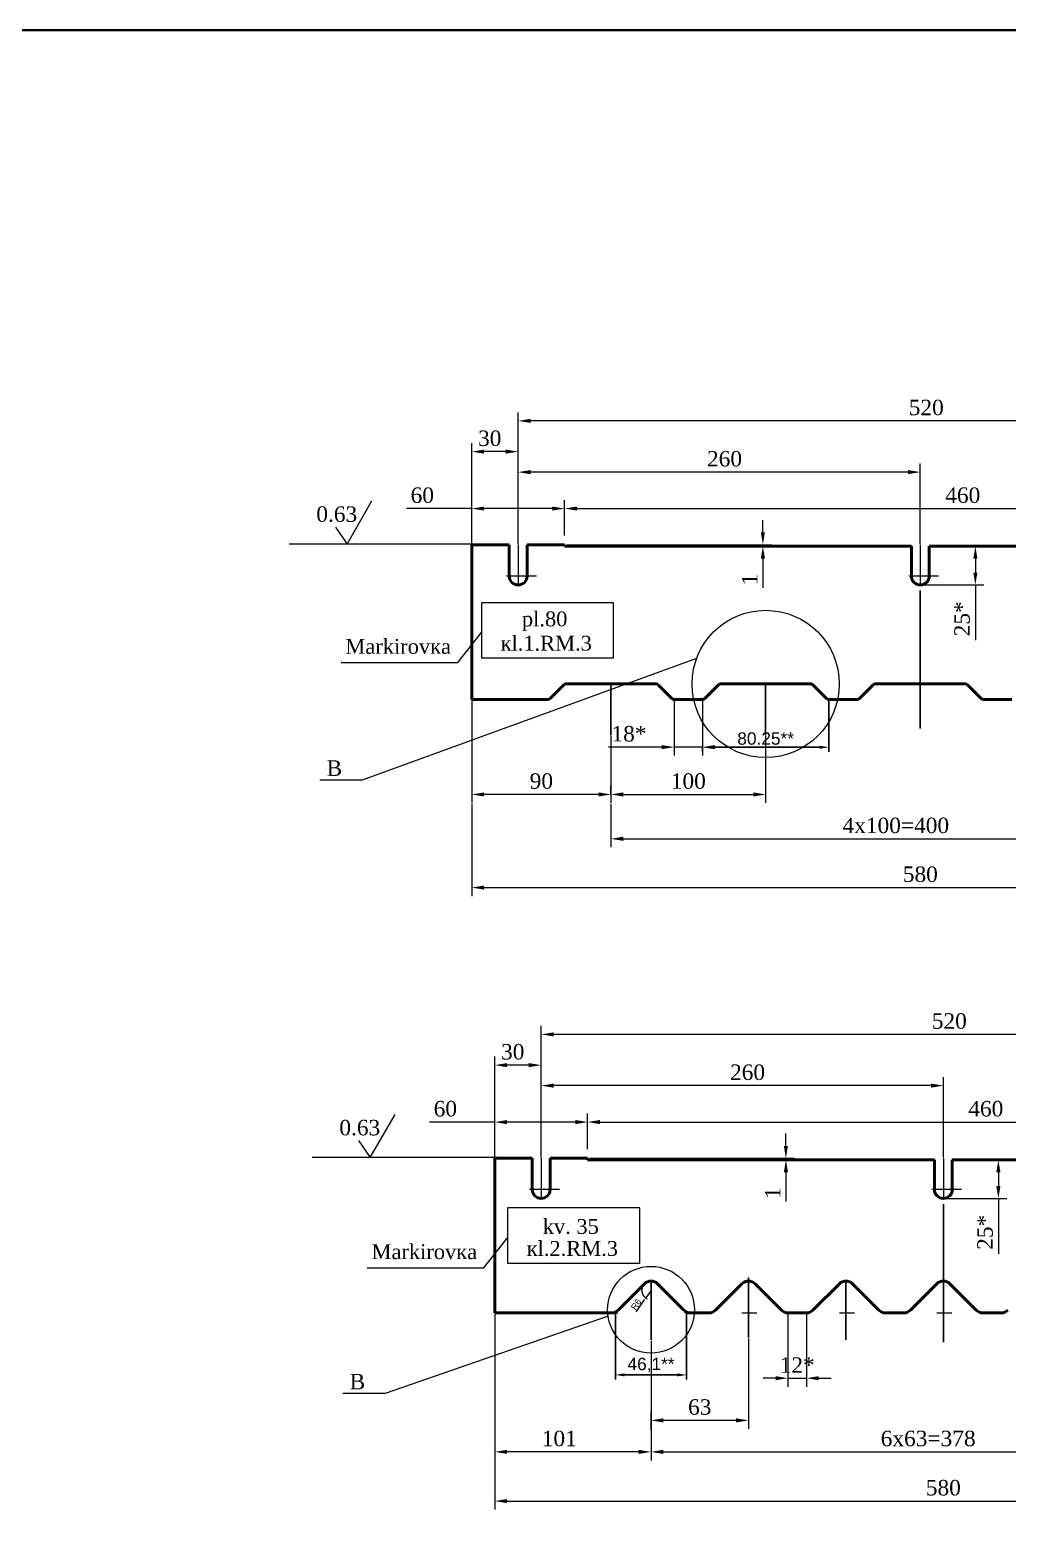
# Model space of a CAD drawing. Header units: millimetres. Extents: x 1526 to 31626, y -4643 to 9189.
# Drawn here: x 6226 to 6858, y 7322 to 8297 of the extents above; entities that cross this region are included whole.
import ezdxf

# ---------------------------------------------------------------- set-up
doc = ezdxf.new("R2010")
doc.units = ezdxf.units.MM
for name, color, linetype, lineweight in [('Quota', 3, 'Continuous', 40), ('контурная', 7, 'Continuous', 50), ('тонкая', 7, 'Continuous', 20)]:
    doc.layers.add(name, color=color, linetype=linetype, lineweight=lineweight)
doc.layers.add('осевая', color=4, linetype='Continuous')
doc.styles.add('s2.5v4', font='times.ttf', dxfattribs={"height": 10})
doc.styles.get("Standard").update_dxf_attribs({"font": 'arial.ttf'})
doc.dimstyles.new('s1v4', dxfattribs={"dimtxt": 4, "dimasz": 1.5, "dimexe": 1, "dimexo": 0, "dimgap": 0.7, "dimtad": 1, "dimtxsty": 'Standard', "dimcen": 1, "dimadec": 0, "dimazin": 0, "dimtfac": 1, "dimtix": 1, "dimtmove": 0, "dimatfit": 3, "dimfxl": 1, "dimlwd": -1, "dimlwe": 20, "dimarcsym": 0})
doc.dimstyles.new('s2.5v4', dxfattribs={"dimtxt": 10, "dimasz": 8, "dimexe": 5.5, "dimexo": 0.5, "dimgap": 3.5, "dimtad": 1, "dimdec": 0, "dimtxsty": 's2.5v4', "dimcen": 2.5, "dimclrd": 256, "dimclre": 1, "dimclrt": 256, "dimadec": 0, "dimazin": 0, "dimtfac": 1, "dimtdec": 0, "dimtmove": 0, "dimatfit": 3, "dimfxl": 1, "dimlwd": -1, "dimlwe": -1, "dimarcsym": 0})
doc.dimstyles.new('s2v4', dxfattribs={"dimtxt": 8, "dimasz": 6, "dimexe": 3, "dimexo": 0, "dimgap": 1.5, "dimtad": 1, "dimtxsty": 'Standard', "dimcen": 2.5, "dimadec": 0, "dimazin": 0, "dimtfac": 1, "dimtmove": 0, "dimatfit": 3, "dimfxl": 1, "dimarcsym": 0})

# ---------------------------------------------------------------- blocks, each defined once
blk = doc.blocks.new('*D346')
at = {"layer": 'Defpoints', "color": 0, "transparency": 16777216}
for p in [(6541.84, 8043.95), (6541.84, 7963.82), (7061.84, 7963.82)]:
    blk.add_point(p, dxfattribs=at)
at = {"layer": 'тонкая', "color": 1, "transparency": 16777216}
for p, q in [((6541.84, 7964.32), (6541.84, 8049.45)), ((7061.84, 7964.32), (7061.84, 8049.45))]:
    blk.add_line(p, q, dxfattribs=at)
at = {"layer": 'тонкая', "transparency": 16777216}
blk.add_line((7053.84, 8043.95), (6549.84, 8043.95), dxfattribs=at)
for points in [[(6549.84, 8045.28), (6549.84, 8042.62), (6541.84, 8043.95)], [(7053.84, 8045.28), (7053.84, 8042.62), (7061.84, 8043.95)]]:
    blk.add_solid(points, dxfattribs=at)
at = {"layer": 'тонкая', "transparency": 16777216, "insert": (6805.68, 8052.54), "char_height": 10, "attachment_point": 5, "style": 's2.5v4'}
blk.add_mtext('520', dxfattribs=at)
blk = doc.blocks.new('*D347')
at = {"layer": 'Defpoints', "color": 0, "transparency": 16777216}
for p in [(6823.45, 7962.82), (6837.42, 7962.82), (6801.84, 7937.82)]:
    blk.add_point(p, dxfattribs=at)
at = {"layer": 'тонкая', "color": 1, "transparency": 16777216}
for p, q in [((6823.95, 7962.82), (6842.92, 7962.82)), ((6802.34, 7937.82), (6842.92, 7937.82))]:
    blk.add_line(p, q, dxfattribs=at)
at = {"layer": 'тонкая', "transparency": 16777216}
for p, q in [((6837.42, 7954.82), (6837.42, 7945.82)), ((6837.42, 7937.82), (6837.42, 7902.03))]:
    blk.add_line(p, q, dxfattribs=at)
for points in [[(6836.09, 7954.82), (6838.75, 7954.82), (6837.42, 7962.82)], [(6836.09, 7945.82), (6838.75, 7945.82), (6837.42, 7937.82)]]:
    blk.add_solid(points, dxfattribs=at)
at = {"layer": 'тонкая', "transparency": 16777216, "insert": (6828.83, 7915.93), "char_height": 10, "attachment_point": 5, "rotation": 90, "style": 's2.5v4'}
blk.add_mtext('25*', dxfattribs=at)
blk = doc.blocks.new('*D348')
at = {"layer": 'Defpoints', "color": 0, "transparency": 16777216}
for p in [(6572.75, 7963.82), (6652.81, 7962.82), (6700.05, 7962.82)]:
    blk.add_point(p, dxfattribs=at)
at = {"layer": 'тонкая', "transparency": 16777216}
for p, q in [((6700.05, 7971.82), (6700.05, 7979.82)), ((6700.05, 7963.82), (6700.05, 7962.82)), ((6700.05, 7954.82), (6700.05, 7935.97))]:
    blk.add_line(p, q, dxfattribs=at)
at = {"layer": 'тонкая', "color": 1, "transparency": 16777216}
for p, q in [((6573.25, 7963.82), (6705.55, 7963.82)), ((6653.31, 7962.82), (6705.55, 7962.82))]:
    blk.add_line(p, q, dxfattribs=at)
at = {"layer": 'тонкая', "transparency": 16777216}
for points in [[(6698.72, 7971.82), (6701.38, 7971.82), (6700.05, 7963.82)], [(6698.72, 7954.82), (6701.38, 7954.82), (6700.05, 7962.82)]]:
    blk.add_solid(points, dxfattribs=at)
at = {"layer": 'тонкая', "transparency": 16777216, "insert": (6691.55, 7941.4), "char_height": 10, "attachment_point": 5, "rotation": 90, "style": 's2.5v4'}
blk.add_mtext('1', dxfattribs=at)
blk = doc.blocks.new('*D349')
at = {"layer": 'Defpoints', "color": 0, "transparency": 16777216}
for p in [(6541.84, 8010.81), (6541.84, 7984.21), (6801.84, 7963.82)]:
    blk.add_point(p, dxfattribs=at)
at = {"layer": 'тонкая', "color": 1, "transparency": 16777216}
for p, q in [((6541.84, 7984.71), (6541.84, 8016.31)), ((6801.84, 7964.32), (6801.84, 8016.31))]:
    blk.add_line(p, q, dxfattribs=at)
at = {"layer": 'тонкая', "transparency": 16777216}
blk.add_line((6793.84, 8010.81), (6549.84, 8010.81), dxfattribs=at)
for points in [[(6549.84, 8012.14), (6549.84, 8009.48), (6541.84, 8010.81)], [(6793.84, 8012.14), (6793.84, 8009.48), (6801.84, 8010.81)]]:
    blk.add_solid(points, dxfattribs=at)
at = {"layer": 'тонкая', "transparency": 16777216, "insert": (6675.25, 8019.4), "char_height": 10, "attachment_point": 5, "style": 's2.5v4'}
blk.add_mtext('260', dxfattribs=at)
blk = doc.blocks.new('*D350')
at = {"layer": 'Defpoints', "color": 0, "transparency": 16777216}
for p in [(6511.84, 8024.07), (6511.84, 7963.82), (6541.84, 7964.32)]:
    blk.add_point(p, dxfattribs=at)
at = {"layer": 'тонкая', "color": 1, "transparency": 16777216}
for p, q in [((6511.84, 7964.32), (6511.84, 8029.57)), ((6541.84, 7964.82), (6541.84, 8029.57))]:
    blk.add_line(p, q, dxfattribs=at)
at = {"layer": 'тонкая', "transparency": 16777216}
blk.add_line((6533.84, 8024.07), (6519.84, 8024.07), dxfattribs=at)
for points in [[(6519.84, 8025.4), (6519.84, 8022.73), (6511.84, 8024.07)], [(6533.84, 8025.4), (6533.84, 8022.73), (6541.84, 8024.07)]]:
    blk.add_solid(points, dxfattribs=at)
at = {"layer": 'тонкая', "transparency": 16777216, "insert": (6523.44, 8032.65), "char_height": 10, "attachment_point": 5, "style": 's2.5v4'}
blk.add_mtext('30', dxfattribs=at)
blk = doc.blocks.new('*D224')
at = {"layer": 'Defpoints', "color": 0, "transparency": 16777216}
for p in [(6571.84, 7987.24), (6511.84, 7979.88), (6571.84, 7969.3)]:
    blk.add_point(p, dxfattribs=at)
at = {"layer": 'тонкая', "color": 1, "transparency": 16777216}
for p, q in [((6511.84, 7980.38), (6511.84, 7992.74)), ((6571.84, 7969.8), (6571.84, 7992.74))]:
    blk.add_line(p, q, dxfattribs=at)
at = {"layer": 'тонкая', "transparency": 16777216}
for p, q in [((6511.84, 7987.24), (6469.57, 7987.24)), ((6563.84, 7987.24), (6519.84, 7987.24))]:
    blk.add_line(p, q, dxfattribs=at)
for points in [[(6519.84, 7988.57), (6519.84, 7985.91), (6511.84, 7987.24)], [(6563.84, 7988.57), (6563.84, 7985.91), (6571.84, 7987.24)]]:
    blk.add_solid(points, dxfattribs=at)
at = {"layer": 'тонкая', "transparency": 16777216, "insert": (6479.87, 7995.83), "char_height": 10, "attachment_point": 5, "style": 's2.5v4'}
blk.add_mtext('60', dxfattribs=at)
blk = doc.blocks.new('*D353')
at = {"layer": 'Defpoints', "color": 0, "transparency": 16777216}
for p in [(6571.84, 7985.77), (7031.84, 7987.25), (7031.84, 7963.82)]:
    blk.add_point(p, dxfattribs=at)
at = {"layer": 'тонкая', "color": 1, "transparency": 16777216}
for p, q in [((6571.84, 7986.27), (6571.84, 7992.75)), ((7031.84, 7964.32), (7031.84, 7992.75))]:
    blk.add_line(p, q, dxfattribs=at)
at = {"layer": 'тонкая', "transparency": 16777216}
blk.add_line((6579.84, 7987.25), (7023.84, 7987.25), dxfattribs=at)
for points in [[(6579.84, 7988.58), (6579.84, 7985.91), (6571.84, 7987.25)], [(7023.84, 7988.58), (7023.84, 7985.91), (7031.84, 7987.25)]]:
    blk.add_solid(points, dxfattribs=at)
at = {"layer": 'тонкая', "transparency": 16777216, "insert": (6829.28, 7995.83), "char_height": 10, "attachment_point": 5, "style": 's2.5v4'}
blk.add_mtext('460', dxfattribs=at)
blk = doc.blocks.new('*D355')
at = {"layer": 'Defpoints', "color": 0, "transparency": 16777216}
for p in [(6511.84, 7863.82), (6601.84, 7840.72), (6511.84, 7802.34)]:
    blk.add_point(p, dxfattribs=at)
at = {"layer": 'тонкая', "color": 1, "transparency": 16777216}
for p, q in [((6511.84, 7863.32), (6511.84, 7796.84)), ((6601.84, 7840.22), (6601.84, 7796.84))]:
    blk.add_line(p, q, dxfattribs=at)
at = {"layer": 'тонкая', "transparency": 16777216}
blk.add_line((6593.84, 7802.34), (6519.84, 7802.34), dxfattribs=at)
for points in [[(6519.84, 7803.67), (6519.84, 7801.01), (6511.84, 7802.34)], [(6593.84, 7803.67), (6593.84, 7801.01), (6601.84, 7802.34)]]:
    blk.add_solid(points, dxfattribs=at)
at = {"layer": 'тонкая', "transparency": 16777216, "insert": (6556.84, 7810.94), "char_height": 10, "attachment_point": 5, "style": 's2.5v4'}
blk.add_mtext('90', dxfattribs=at)
blk = doc.blocks.new('*D356')
at = {"layer": 'Defpoints', "color": 0, "transparency": 16777216}
for p in [(6701.84, 7840.72), (6601.84, 7802.34), (6701.84, 7802.34)]:
    blk.add_point(p, dxfattribs=at)
at = {"layer": 'тонкая', "color": 1, "transparency": 16777216}
for p, q in [((6701.84, 7840.22), (6701.84, 7796.84)), ((6601.84, 7802.84), (6601.84, 7807.84))]:
    blk.add_line(p, q, dxfattribs=at)
at = {"layer": 'тонкая', "transparency": 16777216}
blk.add_line((6609.84, 7802.34), (6693.84, 7802.34), dxfattribs=at)
for points in [[(6609.84, 7803.67), (6609.84, 7801.01), (6601.84, 7802.34)], [(6693.84, 7803.67), (6693.84, 7801.01), (6701.84, 7802.34)]]:
    blk.add_solid(points, dxfattribs=at)
at = {"layer": 'тонкая', "transparency": 16777216, "insert": (6651.84, 7810.93), "char_height": 10, "attachment_point": 5, "style": 's2.5v4'}
blk.add_mtext('100', dxfattribs=at)
blk = doc.blocks.new('*D357')
at = {"layer": 'Defpoints', "color": 0, "transparency": 16777216}
for p in [(7001.84, 7840.72), (6601.84, 7796.84), (7001.84, 7773.65)]:
    blk.add_point(p, dxfattribs=at)
at = {"layer": 'тонкая', "color": 1, "transparency": 16777216}
for p, q in [((7001.84, 7840.22), (7001.84, 7768.15)), ((6601.84, 7796.34), (6601.84, 7768.15))]:
    blk.add_line(p, q, dxfattribs=at)
at = {"layer": 'тонкая', "transparency": 16777216}
blk.add_line((6609.84, 7773.65), (6993.84, 7773.65), dxfattribs=at)
for points in [[(6609.84, 7774.99), (6609.84, 7772.32), (6601.84, 7773.65)], [(6993.84, 7774.99), (6993.84, 7772.32), (7001.84, 7773.65)]]:
    blk.add_solid(points, dxfattribs=at)
at = {"layer": 'тонкая', "transparency": 16777216, "insert": (6785.99, 7782.24), "char_height": 10, "attachment_point": 5, "style": 's2.5v4'}
blk.add_mtext('4x100=400', dxfattribs=at)
blk = doc.blocks.new('*D225')
at = {"layer": 'Defpoints', "color": 0, "transparency": 16777216}
for p in [(7091.84, 7863.82), (6511.84, 7796.84), (7091.84, 7742.1)]:
    blk.add_point(p, dxfattribs=at)
at = {"layer": 'тонкая', "color": 1, "transparency": 16777216}
for p, q in [((7091.84, 7863.32), (7091.84, 7736.6)), ((6511.84, 7796.34), (6511.84, 7736.6))]:
    blk.add_line(p, q, dxfattribs=at)
at = {"layer": 'тонкая', "transparency": 16777216}
blk.add_line((6519.84, 7742.1), (7083.84, 7742.1), dxfattribs=at)
for points in [[(6519.84, 7743.43), (6519.84, 7740.77), (6511.84, 7742.1)], [(7083.84, 7743.43), (7083.84, 7740.77), (7091.84, 7742.1)]]:
    blk.add_solid(points, dxfattribs=at)
at = {"layer": 'тонкая', "transparency": 16777216, "insert": (6801.84, 7750.69), "char_height": 10, "attachment_point": 5, "style": 's2.5v4'}
blk.add_mtext('580', dxfattribs=at)
blk = doc.blocks.new('*D359')
at = {"layer": 'Defpoints', "color": 0, "transparency": 16777216}
for p in [(6642.67, 7863.82), (6661.01, 7863.82), (6642.67, 7832.93)]:
    blk.add_point(p, dxfattribs=at)
at = {"layer": 'тонкая', "color": 1, "transparency": 16777216}
for p, q in [((6642.67, 7863.32), (6642.67, 7827.43)), ((6661.01, 7863.32), (6661.01, 7827.43))]:
    blk.add_line(p, q, dxfattribs=at)
at = {"layer": 'тонкая', "transparency": 16777216}
for p, q in [((6634.67, 7832.93), (6600.29, 7832.93)), ((6661.01, 7832.93), (6642.67, 7832.93)), ((6669.01, 7832.93), (6677.01, 7832.93))]:
    blk.add_line(p, q, dxfattribs=at)
for points in [[(6634.67, 7834.26), (6634.67, 7831.6), (6642.67, 7832.93)], [(6669.01, 7834.26), (6669.01, 7831.6), (6661.01, 7832.93)]]:
    blk.add_solid(points, dxfattribs=at)
at = {"layer": 'тонкая', "transparency": 16777216, "insert": (6613.48, 7841.52), "char_height": 10, "attachment_point": 5, "style": 's2.5v4'}
blk.add_mtext('18*', dxfattribs=at)
blk = doc.blocks.new('*D360')
at = {"layer": 'Defpoints', "color": 0, "transparency": 16777216}
for p in [(6742.67, 7863.82), (6661.01, 7833.6), (6742.67, 7832.87)]:
    blk.add_point(p, dxfattribs=at)
at = {"layer": 'тонкая', "color": 0, "lineweight": -2, "transparency": 16777216}
for p, q in [((6742.67, 7863.82), (6742.67, 7829.87)), ((6661.01, 7833.6), (6661.01, 7829.87)), ((6667.01, 7832.87), (6736.67, 7832.87))]:
    blk.add_line(p, q, dxfattribs=at)
at = {"layer": 'тонкая', "color": 0, "transparency": 16777216}
for points in [[(6667.01, 7833.87), (6667.01, 7831.87), (6661.01, 7832.87)], [(6736.67, 7833.87), (6736.67, 7831.87), (6742.67, 7832.87)]]:
    blk.add_solid(points, dxfattribs=at)
at = {"layer": 'тонкая', "color": 0, "transparency": 16777216, "insert": (6701.84, 7838.46), "char_height": 8, "attachment_point": 5}
blk.add_mtext('80.25**', dxfattribs=at)
blk = doc.blocks.new('*D370')
at = {"layer": 'Defpoints', "color": 0, "transparency": 16777216}
for p in [(6556.72, 7647.16), (6556.72, 7567.03), (7076.72, 7567.03)]:
    blk.add_point(p, dxfattribs=at)
at = {"layer": 'тонкая', "color": 1, "transparency": 16777216}
for p, q in [((6556.72, 7567.53), (6556.72, 7652.66)), ((7076.72, 7567.53), (7076.72, 7652.66))]:
    blk.add_line(p, q, dxfattribs=at)
at = {"layer": 'тонкая', "transparency": 16777216}
blk.add_line((7068.72, 7647.16), (6564.72, 7647.16), dxfattribs=at)
for points in [[(6564.72, 7648.49), (6564.72, 7645.83), (6556.72, 7647.16)], [(7068.72, 7648.49), (7068.72, 7645.83), (7076.72, 7647.16)]]:
    blk.add_solid(points, dxfattribs=at)
at = {"layer": 'тонкая', "transparency": 16777216, "insert": (6820.56, 7655.75), "char_height": 10, "attachment_point": 5, "style": 's2.5v4'}
blk.add_mtext('520', dxfattribs=at)
blk = doc.blocks.new('*D371')
at = {"layer": 'Defpoints', "color": 0, "transparency": 16777216}
for p in [(6838.34, 7566.03), (6852.3, 7566.03), (6816.72, 7541.03)]:
    blk.add_point(p, dxfattribs=at)
at = {"layer": 'тонкая', "color": 1, "transparency": 16777216}
for p, q in [((6838.84, 7566.03), (6857.8, 7566.03)), ((6817.22, 7541.03), (6857.8, 7541.03))]:
    blk.add_line(p, q, dxfattribs=at)
at = {"layer": 'тонкая', "transparency": 16777216}
for p, q in [((6852.3, 7558.03), (6852.3, 7549.03)), ((6852.3, 7541.03), (6852.3, 7505.24))]:
    blk.add_line(p, q, dxfattribs=at)
for points in [[(6850.97, 7558.03), (6853.64, 7558.03), (6852.3, 7566.03)], [(6850.97, 7549.03), (6853.64, 7549.03), (6852.3, 7541.03)]]:
    blk.add_solid(points, dxfattribs=at)
at = {"layer": 'тонкая', "transparency": 16777216, "insert": (6843.72, 7519.14), "char_height": 10, "attachment_point": 5, "rotation": 90, "style": 's2.5v4'}
blk.add_mtext('25*', dxfattribs=at)
blk = doc.blocks.new('*D372')
at = {"layer": 'Defpoints', "color": 0, "transparency": 16777216}
for p in [(6587.63, 7567.03), (6667.7, 7566.03), (6714.93, 7566.03)]:
    blk.add_point(p, dxfattribs=at)
at = {"layer": 'тонкая', "transparency": 16777216}
for p, q in [((6714.93, 7575.03), (6714.93, 7583.03)), ((6714.93, 7567.03), (6714.93, 7566.03)), ((6714.93, 7558.03), (6714.93, 7539.18))]:
    blk.add_line(p, q, dxfattribs=at)
at = {"layer": 'тонкая', "color": 1, "transparency": 16777216}
for p, q in [((6588.13, 7567.03), (6720.43, 7567.03)), ((6668.2, 7566.03), (6720.43, 7566.03))]:
    blk.add_line(p, q, dxfattribs=at)
at = {"layer": 'тонкая', "transparency": 16777216}
for points in [[(6713.6, 7575.03), (6716.27, 7575.03), (6714.93, 7567.03)], [(6713.6, 7558.03), (6716.27, 7558.03), (6714.93, 7566.03)]]:
    blk.add_solid(points, dxfattribs=at)
at = {"layer": 'тонкая', "transparency": 16777216, "insert": (6706.43, 7544.61), "char_height": 10, "attachment_point": 5, "rotation": 90, "style": 's2.5v4'}
blk.add_mtext('1', dxfattribs=at)
blk = doc.blocks.new('*D373')
at = {"layer": 'Defpoints', "color": 0, "transparency": 16777216}
for p in [(6556.72, 7614.02), (6556.72, 7587.42), (6816.72, 7567.03)]:
    blk.add_point(p, dxfattribs=at)
at = {"layer": 'тонкая', "color": 1, "transparency": 16777216}
for p, q in [((6556.72, 7587.92), (6556.72, 7619.52)), ((6816.72, 7567.53), (6816.72, 7619.52))]:
    blk.add_line(p, q, dxfattribs=at)
at = {"layer": 'тонкая', "transparency": 16777216}
blk.add_line((6808.72, 7614.02), (6564.72, 7614.02), dxfattribs=at)
for points in [[(6564.72, 7615.36), (6564.72, 7612.69), (6556.72, 7614.02)], [(6808.72, 7615.36), (6808.72, 7612.69), (6816.72, 7614.02)]]:
    blk.add_solid(points, dxfattribs=at)
at = {"layer": 'тонкая', "transparency": 16777216, "insert": (6690.13, 7622.61), "char_height": 10, "attachment_point": 5, "style": 's2.5v4'}
blk.add_mtext('260', dxfattribs=at)
blk = doc.blocks.new('*D374')
at = {"layer": 'Defpoints', "color": 0, "transparency": 16777216}
for p in [(6526.72, 7627.28), (6526.72, 7567.03), (6556.72, 7567.53)]:
    blk.add_point(p, dxfattribs=at)
at = {"layer": 'тонкая', "color": 1, "transparency": 16777216}
for p, q in [((6526.72, 7567.53), (6526.72, 7632.78)), ((6556.72, 7568.03), (6556.72, 7632.78))]:
    blk.add_line(p, q, dxfattribs=at)
at = {"layer": 'тонкая', "transparency": 16777216}
blk.add_line((6548.72, 7627.28), (6534.72, 7627.28), dxfattribs=at)
for points in [[(6534.72, 7628.61), (6534.72, 7625.94), (6526.72, 7627.28)], [(6548.72, 7628.61), (6548.72, 7625.94), (6556.72, 7627.28)]]:
    blk.add_solid(points, dxfattribs=at)
at = {"layer": 'тонкая', "transparency": 16777216, "insert": (6538.33, 7635.86), "char_height": 10, "attachment_point": 5, "style": 's2.5v4'}
blk.add_mtext('30', dxfattribs=at)
blk = doc.blocks.new('*D228')
at = {"layer": 'Defpoints', "color": 0, "transparency": 16777216}
for p in [(6526.72, 7583.09), (6586.72, 7590.45), (6586.72, 7572.51)]:
    blk.add_point(p, dxfattribs=at)
at = {"layer": 'тонкая', "color": 1, "transparency": 16777216}
for p, q in [((6526.72, 7583.59), (6526.72, 7595.95)), ((6586.72, 7573.01), (6586.72, 7595.95))]:
    blk.add_line(p, q, dxfattribs=at)
at = {"layer": 'тонкая', "transparency": 16777216}
for p, q in [((6526.72, 7590.45), (6484.45, 7590.45)), ((6578.72, 7590.45), (6534.72, 7590.45))]:
    blk.add_line(p, q, dxfattribs=at)
for points in [[(6534.72, 7591.78), (6534.72, 7589.12), (6526.72, 7590.45)], [(6578.72, 7591.78), (6578.72, 7589.12), (6586.72, 7590.45)]]:
    blk.add_solid(points, dxfattribs=at)
at = {"layer": 'тонкая', "transparency": 16777216, "insert": (6494.75, 7599.04), "char_height": 10, "attachment_point": 5, "style": 's2.5v4'}
blk.add_mtext('60', dxfattribs=at)
blk = doc.blocks.new('*D377')
at = {"layer": 'Defpoints', "color": 0, "transparency": 16777216}
for p in [(6586.72, 7588.98), (7046.72, 7590.46), (7046.72, 7567.03)]:
    blk.add_point(p, dxfattribs=at)
at = {"layer": 'тонкая', "color": 1, "transparency": 16777216}
for p, q in [((6586.72, 7589.48), (6586.72, 7595.96)), ((7046.72, 7567.53), (7046.72, 7595.96))]:
    blk.add_line(p, q, dxfattribs=at)
at = {"layer": 'тонкая', "transparency": 16777216}
blk.add_line((6594.72, 7590.46), (7038.72, 7590.46), dxfattribs=at)
for points in [[(6594.72, 7591.79), (6594.72, 7589.13), (6586.72, 7590.46)], [(7038.72, 7591.79), (7038.72, 7589.13), (7046.72, 7590.46)]]:
    blk.add_solid(points, dxfattribs=at)
at = {"layer": 'тонкая', "transparency": 16777216, "insert": (6844.16, 7599.04), "char_height": 10, "attachment_point": 5, "style": 's2.5v4'}
blk.add_mtext('460', dxfattribs=at)
blk = doc.blocks.new('*D229')
at = {"layer": 'Defpoints', "color": 0, "transparency": 16777216}
for p in [(7106.72, 7467.03), (6526.72, 7400.05), (7106.72, 7345.31)]:
    blk.add_point(p, dxfattribs=at)
at = {"layer": 'тонкая', "color": 1, "transparency": 16777216}
for p, q in [((7106.72, 7466.53), (7106.72, 7339.81)), ((6526.72, 7399.55), (6526.72, 7339.81))]:
    blk.add_line(p, q, dxfattribs=at)
at = {"layer": 'тонкая', "transparency": 16777216}
blk.add_line((6534.72, 7345.31), (7098.72, 7345.31), dxfattribs=at)
for points in [[(6534.72, 7346.64), (6534.72, 7343.98), (6526.72, 7345.31)], [(7098.72, 7346.64), (7098.72, 7343.98), (7106.72, 7345.31)]]:
    blk.add_solid(points, dxfattribs=at)
at = {"layer": 'тонкая', "transparency": 16777216, "insert": (6816.72, 7353.9), "char_height": 10, "attachment_point": 5, "style": 's2.5v4'}
blk.add_mtext('580', dxfattribs=at)
blk = doc.blocks.new('*D380')
at = {"layer": 'Defpoints', "color": 0, "transparency": 16777216}
for p in [(6624.3, 7476.67), (6627.72, 7481.6)]:
    blk.add_point(p, dxfattribs=at)
at = {"layer": 'тонкая', "color": 0, "transparency": 16777216}
for p, q in [((6618.11, 7467.76), (6623.44, 7475.44)), ((6627.72, 7481.6), (6624.3, 7476.67))]:
    blk.add_line(p, q, dxfattribs=at)
at = {"layer": 'тонкая', "color": 0, "lineweight": 20, "transparency": 16777216}
blk.add_arc((6627.72, 7481.6), 6, 135, 244.77329, dxfattribs=at)
at = {"layer": 'тонкая', "color": 0, "transparency": 16777216}
blk.add_solid([(6623.24, 7475.58), (6623.65, 7475.3), (6624.3, 7476.67)], dxfattribs=at)
at = {"layer": 'тонкая', "color": 0, "transparency": 16777216, "insert": (6618.1, 7472.55), "char_height": 4, "attachment_point": 5, "rotation": 55.22399}
blk.add_mtext('R6', dxfattribs=at)
blk = doc.blocks.new('*D381')
at = {"layer": 'Defpoints', "color": 0, "transparency": 16777216}
for p in [(6526.72, 7467.03), (6627.72, 7449.56), (6526.72, 7377.14)]:
    blk.add_point(p, dxfattribs=at)
at = {"layer": 'тонкая', "color": 1, "transparency": 16777216}
for p, q in [((6526.72, 7466.53), (6526.72, 7371.64)), ((6627.72, 7449.06), (6627.72, 7371.64))]:
    blk.add_line(p, q, dxfattribs=at)
at = {"layer": 'тонкая', "transparency": 16777216}
blk.add_line((6619.72, 7377.14), (6534.72, 7377.14), dxfattribs=at)
for points in [[(6534.72, 7378.48), (6534.72, 7375.81), (6526.72, 7377.14)], [(6619.72, 7378.48), (6619.72, 7375.81), (6627.72, 7377.14)]]:
    blk.add_solid(points, dxfattribs=at)
at = {"layer": 'тонкая', "transparency": 16777216, "insert": (6568.41, 7385.73), "char_height": 10, "attachment_point": 5, "style": 's2.5v4'}
blk.add_mtext('101', dxfattribs=at)
blk = doc.blocks.new('*D230')
at = {"layer": 'Defpoints', "color": 0, "transparency": 16777216}
for p in [(6716.26, 7467.03), (6728.19, 7467.03), (6728.19, 7424.79)]:
    blk.add_point(p, dxfattribs=at)
at = {"layer": 'тонкая', "color": 1, "transparency": 16777216}
for p, q in [((6716.26, 7466.53), (6716.26, 7419.29)), ((6728.19, 7466.53), (6728.19, 7419.29))]:
    blk.add_line(p, q, dxfattribs=at)
at = {"layer": 'тонкая', "transparency": 16777216}
for p, q in [((6708.26, 7424.79), (6700.26, 7424.79)), ((6716.26, 7424.79), (6728.19, 7424.79)), ((6736.19, 7424.79), (6744.19, 7424.79))]:
    blk.add_line(p, q, dxfattribs=at)
for points in [[(6708.26, 7426.13), (6708.26, 7423.46), (6716.26, 7424.79)], [(6736.19, 7426.13), (6736.19, 7423.46), (6728.19, 7424.79)]]:
    blk.add_solid(points, dxfattribs=at)
at = {"layer": 'тонкая', "transparency": 16777216, "insert": (6722.22, 7433.29), "char_height": 10, "attachment_point": 5, "style": 's2.5v4'}
blk.add_mtext('12*', dxfattribs=at)
blk = doc.blocks.new('*D231')
at = {"layer": 'Defpoints', "color": 0, "transparency": 16777216}
for p in [(7005.72, 7443.93), (6627.72, 7390.62), (7005.72, 7377.14)]:
    blk.add_point(p, dxfattribs=at)
at = {"layer": 'тонкая', "color": 1, "transparency": 16777216}
for p, q in [((7005.72, 7443.43), (7005.72, 7371.64)), ((6627.72, 7390.12), (6627.72, 7371.64))]:
    blk.add_line(p, q, dxfattribs=at)
at = {"layer": 'тонкая', "transparency": 16777216}
blk.add_line((6635.72, 7377.14), (6997.72, 7377.14), dxfattribs=at)
for points in [[(6635.72, 7378.48), (6635.72, 7375.81), (6627.72, 7377.14)], [(6997.72, 7378.48), (6997.72, 7375.81), (7005.72, 7377.14)]]:
    blk.add_solid(points, dxfattribs=at)
at = {"layer": 'тонкая', "transparency": 16777216, "insert": (6806.91, 7385.74), "char_height": 10, "attachment_point": 5, "style": 's2.5v4'}
blk.add_mtext('6x63=378', dxfattribs=at)
blk = doc.blocks.new('*D232')
at = {"layer": 'Defpoints', "color": 0, "transparency": 16777216}
for p in [(6604.67, 7467.03), (6650.77, 7467.03), (6604.67, 7426.94)]:
    blk.add_point(p, dxfattribs=at)
at = {"layer": 'тонкая', "color": 0, "lineweight": -2, "transparency": 16777216}
for p, q in [((6604.67, 7467.03), (6604.67, 7423.94)), ((6650.77, 7467.03), (6650.77, 7423.94)), ((6644.77, 7426.94), (6610.67, 7426.94))]:
    blk.add_line(p, q, dxfattribs=at)
at = {"layer": 'тонкая', "color": 0, "transparency": 16777216}
for points in [[(6610.67, 7427.94), (6610.67, 7425.94), (6604.67, 7426.94)], [(6644.77, 7427.94), (6644.77, 7425.94), (6650.77, 7426.94)]]:
    blk.add_solid(points, dxfattribs=at)
at = {"layer": 'тонкая', "color": 0, "transparency": 16777216, "insert": (6627.72, 7433.25), "char_height": 8, "attachment_point": 5}
blk.add_mtext('46,1**', dxfattribs=at)
blk = doc.blocks.new('*D315')
at = {"layer": 'Defpoints', "color": 0, "transparency": 16777216}
for p in [(6690.72, 7451.07), (6627.72, 7397.51), (6627.72, 7390.62)]:
    blk.add_point(p, dxfattribs=at)
at = {"layer": 'тонкая', "color": 1, "transparency": 16777216}
for p, q in [((6690.72, 7450.57), (6690.72, 7392.01)), ((6627.72, 7391.12), (6627.72, 7403.01))]:
    blk.add_line(p, q, dxfattribs=at)
at = {"layer": 'тонкая', "transparency": 16777216}
blk.add_line((6682.72, 7397.51), (6635.72, 7397.51), dxfattribs=at)
for points in [[(6635.72, 7398.85), (6635.72, 7396.18), (6627.72, 7397.51)], [(6682.72, 7398.85), (6682.72, 7396.18), (6690.72, 7397.51)]]:
    blk.add_solid(points, dxfattribs=at)
at = {"layer": 'тонкая', "transparency": 16777216, "insert": (6659.22, 7406.1), "char_height": 10, "attachment_point": 5, "style": 's2.5v4'}
blk.add_mtext('63', dxfattribs=at)

msp = doc.modelspace()

# ---------------------------------------------------------------- linework, layer by layer
at = {"lineweight": 15}
for p, q in [((6518.02519, 7926.37617), (6518.02519, 7890.76131)), ((6603.55588, 7926.37617), (6518.02519, 7926.37617)), ((6603.55588, 7890.76131), (6603.55588, 7926.37617)), ((6502.7517, 7887.70858), (6518.02515, 7907.04232)), ((6427.40313, 7887.70858), (6502.7517, 7887.70858)), ((6518.02519, 7890.76131), (6603.55588, 7890.76131)), ((6534.91276, 7534.90783), (6534.91276, 7499.29296)), ((6620.44345, 7534.90783), (6534.91276, 7534.90783)), ((6620.44345, 7499.29296), (6620.44345, 7534.90783)), ((6519.63928, 7496.24024), (6534.91272, 7515.57398)), ((6444.2907, 7496.24024), (6519.63928, 7496.24024)), ((6534.91276, 7499.29296), (6620.44345, 7499.29296))]:
    msp.add_line(p, q, dxfattribs=at)
at = {"layer": 'Quota'}
msp.add_lwpolyline([(4977.71994, 8296.67596), (7374.22964, 8296.67596), (7374.22964, 3030.00211), (4345.01887, 3030.00211), (4345.01887, 8296.67596), (4977.71994, 8296.67596)], dxfattribs=at)
at = {"layer": 'контурная'}
for p, q in [((6536.0879, 7963.82253), (6511.8379, 7963.82253)), ((6511.8379, 7963.82253), (6511.8379, 7863.82253)), ((6536.0879, 7943.57253), (6536.0879, 7963.82253)), ((6547.5879, 7943.57253), (6547.5879, 7963.82253)), ((6547.5879, 7963.82253), (6571.8379, 7963.82253)), ((6571.8379, 7963.82253), (6571.8379, 7962.82253)), ((6571.8379, 7962.82253), (6796.0879, 7962.82253)), ((6796.0879, 7943.57253), (6796.0879, 7962.82253)), ((6807.5879, 7962.82253), (7031.8379, 7962.82253)), ((6807.5879, 7943.57253), (6807.5879, 7962.82253)), ((6571.25211, 7873.23674), (6562.42369, 7864.40832)), ((6572.66633, 7873.82253), (6631.00947, 7873.82253)), ((6632.42369, 7873.23674), (6641.25211, 7864.40832)), ((6671.25211, 7873.23674), (6662.42369, 7864.40832)), ((6672.66633, 7873.82253), (6731.00947, 7873.82253)), ((6732.42369, 7873.23674), (6741.25211, 7864.40832)), ((6771.25211, 7873.23674), (6762.42369, 7864.40832)), ((6772.66633, 7873.82253), (6831.00947, 7873.82253)), ((6832.42369, 7873.23674), (6841.25211, 7864.40832)), ((6561.00947, 7863.82253), (6511.8379, 7863.82253)), ((6661.00947, 7863.82253), (6642.66633, 7863.82253)), ((6642.66633, 7863.82253), (6649.40437, 7863.82253)), ((6761.00947, 7863.82253), (6742.66633, 7863.82253)), ((6742.66633, 7863.82253), (6749.40437, 7863.82253)), ((6842.66633, 7863.82253), (6849.40437, 7863.82253)), ((6861.00947, 7863.82253), (6842.66633, 7863.82253)), ((6550.97122, 7567.03375), (6526.72122, 7567.03375)), ((6526.72122, 7567.03375), (6526.72122, 7467.03375)), ((6550.97122, 7546.78375), (6550.97122, 7567.03375)), ((6562.47122, 7546.78375), (6562.47122, 7567.03375)), ((6562.47122, 7567.03375), (6586.72122, 7567.03375)), ((6586.72122, 7567.03375), (6586.72122, 7566.03375)), ((6586.72122, 7566.03375), (6810.97122, 7566.03375)), ((6810.97122, 7546.78375), (6810.97122, 7566.03375)), ((6822.47122, 7566.03375), (7046.72122, 7566.03375)), ((6822.47122, 7546.78375), (6822.47122, 7566.03375)), ((6606.42809, 7468.7911), (6623.4796, 7485.84262)), ((6631.96488, 7485.84262), (6649.01639, 7468.7911)), ((6669.42809, 7468.7911), (6686.4796, 7485.84262)), ((6694.96488, 7485.84262), (6712.01639, 7468.7911)), ((6732.42809, 7468.7911), (6749.4796, 7485.84262)), ((6757.96488, 7485.84262), (6775.01639, 7468.7911)), ((6795.42809, 7468.7911), (6812.4796, 7485.84262)), ((6820.96488, 7485.84262), (6838.01639, 7468.7911)), ((6602.18545, 7467.03375), (6526.72122, 7467.03375)), ((6665.18545, 7467.03375), (6653.25903, 7467.03375)), ((6728.18545, 7467.03375), (6716.25903, 7467.03375)), ((6791.18545, 7467.03375), (6779.25903, 7467.03375)), ((6854.18341, 7467.03375), (6842.25903, 7467.03375))]:
    msp.add_line(p, q, dxfattribs=at)
for centre, radius, start, end in [((6541.8379, 7943.57253), 5.75, 180, 0), ((6801.8379, 7943.57253), 5.75, 180, 0), ((6561.00947, 7865.82253), 2, 270, 315), ((6572.66633, 7871.82253), 2, 90, 135), ((6631.00947, 7871.82253), 2, 45, 90), ((6642.66633, 7865.82253), 2, 225, 270), ((6661.00947, 7865.82253), 2, 270, 315), ((6672.66633, 7871.82253), 2, 90, 135), ((6731.00947, 7871.82253), 2, 45, 90), ((6742.66633, 7865.82253), 2, 225, 270), ((6761.00947, 7865.82253), 2, 270, 315), ((6772.66633, 7871.82253), 2, 90, 135), ((6831.00947, 7871.82253), 2, 45, 90), ((6842.66633, 7865.82253), 2, 225, 270), ((6556.72122, 7546.78375), 5.75, 180, 0), ((6816.72122, 7546.78375), 5.75, 180, 0), ((6627.72224, 7481.59998), 6, 45, 135), ((6690.72224, 7481.59998), 6, 45, 135), ((6753.72224, 7481.59998), 6, 45, 135), ((6816.72224, 7481.59998), 6, 45, 135), ((6602.18545, 7473.03375), 6, 270, 315), ((6653.25903, 7473.03375), 6, 225, 270), ((6665.18545, 7473.03375), 6, 270, 315), ((6716.25903, 7473.03375), 6, 225, 270), ((6728.18545, 7473.03375), 6, 270, 315), ((6779.25903, 7473.03375), 6, 225, 270), ((6791.18545, 7473.03375), 6, 270, 315), ((6842.25903, 7473.03375), 6, 225, 270), ((6854.18341, 7473.03375), 6, 270, 315)]:
    msp.add_arc(centre, radius, start, end, dxfattribs=at)
at = {"layer": 'осевая'}
for p, q in [((6801.8379, 7934.23666), (6801.8379, 7844.93005)), ((6601.8379, 7873.82253), (6601.8379, 7840.71569)), ((6701.8379, 7873.82253), (6701.8379, 7840.71569)), ((6816.72122, 7537.44788), (6816.72122, 7448.14127)), ((6627.72122, 7449.56153), (6627.72122, 7488.49867)), ((6690.72224, 7451.06935), (6690.72224, 7490.00649)), ((6753.72224, 7449.56153), (6753.72224, 7488.49867))]:
    msp.add_line(p, q, dxfattribs=at)
at = {"layer": 'тонкая'}
for p, q in [((6511.8379, 7964.32253), (6393.87184, 7964.32253)), ((6541.8379, 7963.82253), (6541.8379, 7937.82253)), ((6801.8379, 7963.82253), (6801.8379, 7937.82253)), ((6553.62417, 7943.57253), (6534.35007, 7943.57253)), ((6813.62417, 7943.57253), (6794.35007, 7943.57253)), ((6526.72122, 7567.53375), (6408.75517, 7567.53375)), ((6556.72122, 7567.03375), (6556.72122, 7541.03375)), ((6816.72122, 7567.03375), (6816.72122, 7541.03375)), ((6568.5075, 7546.78375), (6549.23339, 7546.78375)), ((6828.5075, 7546.78375), (6809.23339, 7546.78375)), ((6602.18545, 7467.03375), (6606.36495, 7467.03375)), ((6653.25903, 7467.03375), (6649.39967, 7467.03375)), ((6686.49724, 7467.03375), (6696.20416, 7467.03375)), ((6749.49724, 7467.03375), (6759.20416, 7467.03375)), ((6812.49724, 7467.03375), (6822.20416, 7467.03375))]:
    msp.add_line(p, q, dxfattribs=at)
for points in [[(6423.71375, 7975.27272), (6431.23566, 7964.32253), (6447.32077, 7992.18277)], [(6657.20728, 7890.37354), (6440.94647, 7811.66104), (6413.60264, 7811.66104)], [(6438.59708, 7578.48394), (6446.11898, 7567.53375), (6462.2041, 7595.39398)], [(6599.94492, 7464.98408), (6455.82979, 7414.87226), (6428.48596, 7414.87226)]]:
    msp.add_lwpolyline(points, dxfattribs=at)
for centre, radius in [((6701.8379, 7873.82253), 47.60072), ((6627.72122, 7469.0301), 28.06944)]:
    msp.add_circle(centre, radius, dxfattribs=at)

# ---------------------------------------------------------------- texts
at = {"lineweight": 15, "char_height": 9.6, "attachment_point": 5}
for s, insert in [('{\\fTimes New Roman|b0|i0|c0|p18;pl.80}', (6558.95992, 7914.31401)), ('{\\fTimes New Roman|b0|i0|c204|p18;Ма\\fTimes New Roman|b0|i0|c0|p18;rkirov\\fTimes New Roman|b0|i0|c204|p18;ка}', (6464.26506, 7898.033)), ('{\\fTimes New Roman|b0|i0|c204|p18;к\\fTimes New Roman|b0|i0|c0|p18;l\\fTimes New Roman|b0|i0|c204|p18;.\\fTimes New Roman|b0|i0|c0|p18;1\\fTimes New Roman|b0|i0|c204|p18;.\\fTimes New Roman|b0|i0|c0|p18;RM.3}', (6559.97804, 7900.068)), ('{\\fTimes New Roman|b0|i0|c0|p18;kv. 35}', (6575.8475, 7522.84567)), ('{\\fTimes New Roman|b0|i0|c204|p18;к\\fTimes New Roman|b0|i0|c0|p18;l\\fTimes New Roman|b0|i0|c204|p18;.\\fTimes New Roman|b0|i0|c0|p18;2\\fTimes New Roman|b0|i0|c204|p18;.\\fTimes New Roman|b0|i0|c0|p18;RM.3}', (6576.86562, 7508.59966)), ('{\\fTimes New Roman|b0|i0|c204|p18;Ма\\fTimes New Roman|b0|i0|c0|p18;rkirov\\fTimes New Roman|b0|i0|c204|p18;ка}', (6481.15263, 7506.56466))]:
    msp.add_mtext(s, dxfattribs=dict(at, insert=insert))
at = {"layer": 'тонкая', "style": 's2.5v4'}
for s, p in [('0.63', (6411.34436, 7978.65867)), ('B', (6417.971, 7814.38412)), ('0.63', (6426.22768, 7581.86988)), ('B', (6432.85433, 7417.59533))]:
    msp.add_text(s, height=10, dxfattribs=at).set_placement(p)

# ---------------------------------------------------------------- dimensions: what is measured, and where the dimension line sits
at = {"layer": 'тонкая'}
for base, p1, p2, picture, middle in [((6541.8379, 8043.95024), (7061.8379, 7963.82253), (6541.8379, 7963.82253), '*D346', (6805.67682, 8043.95024)), ((6511.8379, 8024.06689), (6541.8379, 7964.32253), (6511.8379, 7963.82253), '*D350', (6523.44303, 8024.06689)), ((6541.8379, 8010.81132), (6801.8379, 7963.82253), (6541.8379, 7984.20899), '*D349', (6675.24503, 8010.81132)), ((6571.8379, 7987.23924), (6511.8379, 7979.88168), (6571.8379, 7969.30207), '*D224', (6479.87038, 7987.23924)), ((7031.8379, 7987.2472), (6571.8379, 7985.77305), (7031.8379, 7963.82253), '*D353', (6829.28051, 7987.2472)), ((6556.72122, 7647.16145), (7076.72122, 7567.03375), (6556.72122, 7567.03375), '*D370', (6820.56014, 7647.16145)), ((6526.72122, 7627.27811), (6556.72122, 7567.53375), (6526.72122, 7567.03375), '*D374', (6538.32635, 7627.27811)), ((6556.72122, 7614.02254), (6816.72122, 7567.03375), (6556.72122, 7587.4202), '*D373', (6690.12835, 7614.02254)), ((6586.72122, 7590.45045), (6526.72122, 7583.0929), (6586.72122, 7572.51328), '*D228', (6494.75371, 7590.45045)), ((7046.72122, 7590.45842), (6586.72122, 7588.98426), (7046.72122, 7567.03375), '*D377', (6844.16383, 7590.45842)), ((6526.72122, 7377.1419), (6627.72122, 7449.56153), (6526.72122, 7467.03375), '*D381', (6568.41292, 7377.1419))]:
    dim = msp.add_linear_dim(base=base, p1=p1, p2=p2, dimstyle='s2.5v4', dxfattribs=at)
    dim.commit()
    dim.dimension.update_dxf_attribs({"geometry": picture, "text_midpoint": middle, "dimtype": 160})
for base, p1, p2, picture, middle in [((6700.04844, 7962.82253), (6572.74695, 7963.82253), (6652.8144, 7962.82253), '*D348', (6691.54844, 7941.39751)), ((6714.93176, 7566.03375), (6587.63027, 7567.03375), (6667.69772, 7566.03375), '*D372', (6706.43176, 7544.60873))]:
    dim = msp.add_linear_dim(base=base, p1=p1, p2=p2, angle=90, dimstyle='s2.5v4', dxfattribs=at)
    dim.commit()
    dim.dimension.update_dxf_attribs({"geometry": picture, "text_midpoint": middle})
for base, p1, p2, picture, middle in [((6837.42151, 7962.82253), (6801.8379, 7937.82253), (6823.45426, 7962.82253), '*D347', (6837.42151, 7915.92599)), ((6852.30483, 7566.03375), (6816.72122, 7541.03375), (6838.33758, 7566.03375), '*D371', (6852.30483, 7519.13721))]:
    dim = msp.add_linear_dim(base=base, p1=p1, p2=p2, angle=90, text='25*', dimstyle='s2.5v4', dxfattribs=at)
    dim.commit()
    dim.dimension.update_dxf_attribs({"geometry": picture, "text_midpoint": middle, "dimtype": 160})
for base, p1, p2, picture, middle in [((6511.8379, 7802.33893), (6601.8379, 7840.71569), (6511.8379, 7863.82253), '*D355', (6556.8379, 7810.93987)), ((7091.8379, 7742.10043), (6511.8379, 7796.83893), (7091.8379, 7863.82253), '*D225', (6801.8379, 7750.68695)), ((6701.8379, 7802.33928), (6601.8379, 7802.33893), (6701.8379, 7840.71569), '*D356', (6651.8379, 7810.92579)), ((7106.72122, 7345.31165), (6526.72122, 7400.05015), (7106.72122, 7467.03375), '*D229', (6816.72122, 7353.89816)), ((6627.72122, 7397.51377), (6690.72224, 7451.06935), (6627.72122, 7390.61988), '*D315', (6659.22173, 7406.10028))]:
    dim = msp.add_linear_dim(base=base, p1=p1, p2=p2, dimstyle='s2.5v4', dxfattribs=at)
    dim.commit()
    dim.dimension.update_dxf_attribs({"geometry": picture, "text_midpoint": middle})
for base, p1, p2, text, dimstyle, picture, middle in [((6642.66633, 7832.93096), (6661.00947, 7863.82253), (6642.66633, 7863.82253), '18*', 's2.5v4', '*D359', (6613.47635, 7841.51747)), ((6742.66633, 7832.87255), (6661.00947, 7833.59762), (6742.66633, 7863.82253), '80.25**', 's2v4', '*D360', (6701.8379, 7838.45713)), ((6604.67073, 7426.94114), (6650.77375, 7467.03375), (6604.67073, 7467.03375), '<>**', 's2v4', '*D232', (6627.72224, 7433.24878))]:
    dim = msp.add_linear_dim(base=base, p1=p1, p2=p2, text=text, dimstyle=dimstyle, dxfattribs=at)
    dim.commit()
    dim.dimension.update_dxf_attribs({"geometry": picture, "text_midpoint": middle})
for base, p1, p2, text, picture, middle in [((7001.8379, 7773.65237), (6601.8379, 7796.83893), (7001.8379, 7840.71569), '4x100=400', '*D357', (6785.9852, 7773.65237)), ((6728.18545, 7424.79297), (6716.25903, 7467.03375), (6728.18545, 7467.03375), '<>*', '*D230', (6722.22224, 7424.79297)), ((7005.7202, 7377.1419), (6627.72122, 7390.61988), (7005.7202, 7443.92691), '6x63=<>', '*D231', (6806.91432, 7377.1419))]:
    dim = msp.add_linear_dim(base=base, p1=p1, p2=p2, text=text, dimstyle='s2.5v4', dxfattribs=at)
    dim.commit()
    dim.dimension.update_dxf_attribs({"geometry": picture, "text_midpoint": middle, "dimtype": 160})
dim = msp.add_radius_dim(center=(6627.72224, 7481.59998), mpoint=(6624.30002, 7476.67165), dimstyle='s1v4', dxfattribs=at)
dim.commit()
dim.dimension.update_dxf_attribs({"geometry": '*D380', "text_midpoint": (6618.09845, 7472.54869)})

doc.saveas('drawing.dxf')
